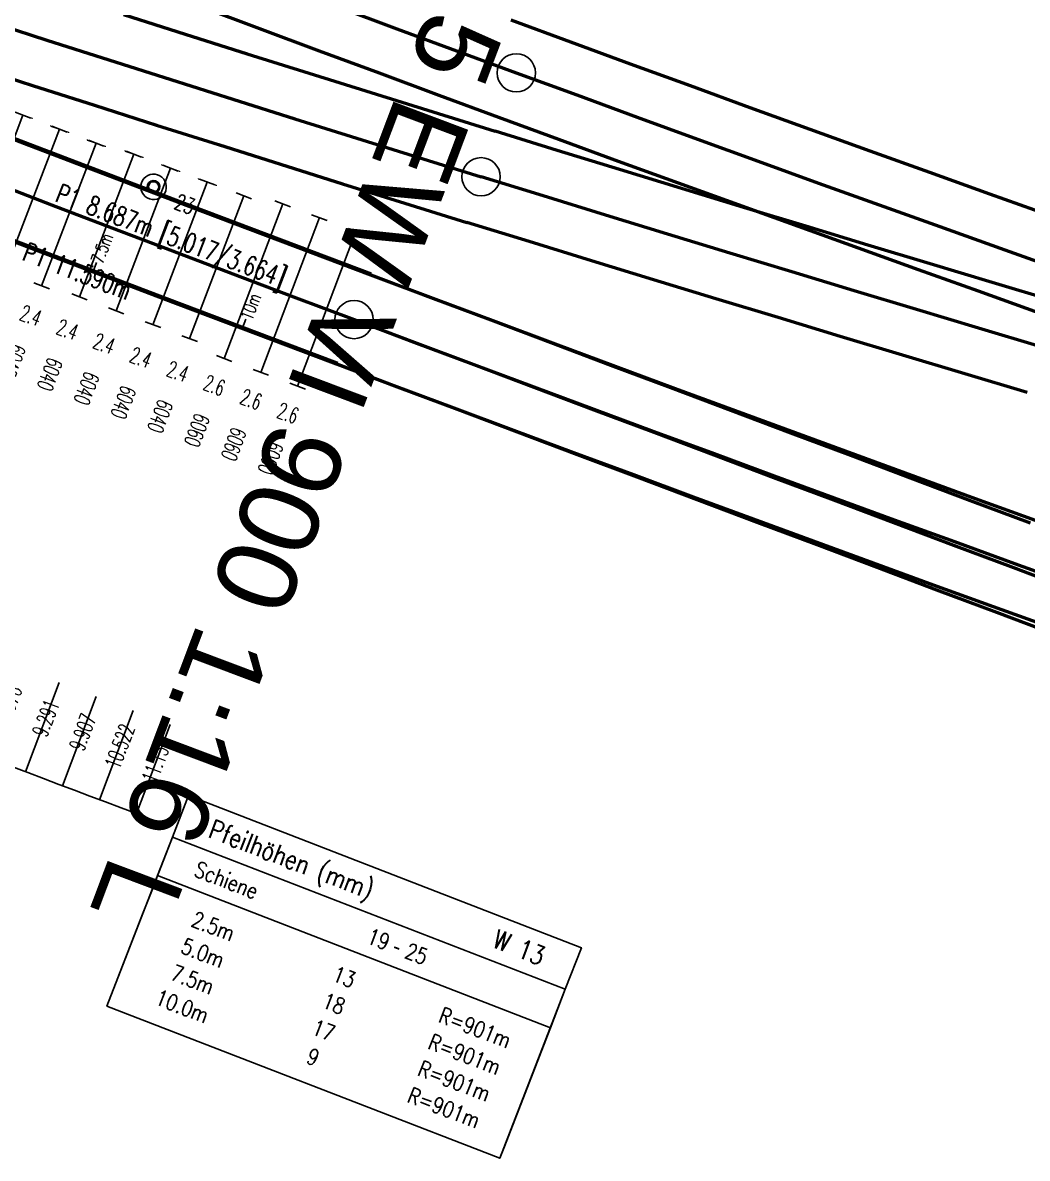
# Model space of a CAD drawing. Header units: millimetres. Extents: x 2688706 to 2690835, y 1254387 to 1255241.
# Drawn here: x 2689216.92 to 2689232.66, y 1254930.86 to 1254948.65 of the extents above; entities that cross this region are included whole.
import ezdxf
from ezdxf.enums import TextEntityAlignment as Align

# ---------------------------------------------------------------- set-up
doc = ezdxf.new("R2010")
doc.units = ezdxf.units.MM
doc.linetypes.add('STRICHPUNKT', pattern=[1, 0.5, -0.25, 0, -0.25])
for name, color, linetype in [('A-GL-0013-_____', 1, 'STRICHPUNKT'), ('BS-TR-B-Gleisstrang-LinieGeometrie', 7, 'Continuous'), ('BS-TR-B-Weiche-Kurzbezeichnung', 7, 'Continuous'), ('BS-TR-B-Weiche-PunktGeometrie', 7, 'Continuous'), ('BS-TR-N-Gleisstrang-LinieGeometrie', 7, 'Continuous'), ('D-TB-0013-_____', 7, 'Continuous'), ('L-GL-0013-_____', 2, 'Continuous'), ('L-ST-0013-_____', 7, 'Continuous'), ('S-ON-0013-_____', 7, 'Continuous'), ('T-DD-0013-_____', 7, 'Continuous'), ('T-MK-0013-_____', 1, 'Continuous'), ('T-SS-0013-_____', 7, 'Continuous'), ('T-ST', 7, 'Continuous')]:
    doc.layers.add(name, color=color, linetype=linetype)
doc.layers.add('T-LL-0013-_____', color=2, linetype='Continuous', lineweight=0)
doc.styles.add('R6', font='simplex.shx', dxfattribs={"width": 0.6})
doc.styles.add('R7', font='simplex.shx', dxfattribs={"width": 0.7})
doc.styles.add('R8', font='simplex.shx', dxfattribs={"width": 0.8})
doc.styles.get("Standard").update_dxf_attribs({"font": 'arial.ttf'})
doc.styles.add('Style-Arial', font='arial.ttf')

# ---------------------------------------------------------------- blocks, each defined once
blk = doc.blocks.new('WeiVlpSchwelleR')
at = {"color": 7}
for p, q in [((-0.4999999999999886, -0.1300000000000048), (-0.4999999999999886, 0.1299999999999719)), ((0.5000000000000153, -0.1300000000000075), (0.5000000000000082, 0.1299999999999692))]:
    blk.add_line(p, q, dxfattribs=at)
at = {"color": 0, "linetype": 'ByBlock', "lineweight": -2}
blk.add_line((0.5000000000000118, -1.201402631621339e-14), (-0.4999999999999868, 4.853087807381139e-15), dxfattribs=at)
at = {"style": 'R6', "width": 0.6}
blk.add_attdef('LAENGE', text='', height=0.25, rotation=90, dxfattribs=at).set_placement((1.229737067022978, 0.007106245459260857, 6e-06), align=Align.MIDDLE)
at = {"style": 'R6', "width": 0.6, "flags": 1}
for tag, p in [('WVP-SKML', (-3, -5.426215032855453e-14, 2e-06)), ('WVP-SKMR', (5, -5.426215032855453e-14, 2e-06))]:
    blk.add_attdef(tag, text='', height=0.25, rotation=180, dxfattribs=at).set_placement(p, align=Align.MIDDLE_CENTER)
for tag, rotation, p in [('VERKLINKS', 180, (-0.8611075787620777, -8.73603956063954e-05, 2e-06)), ('VERKRECHTS', 179.9999999999973, (0.8750000000000082, -5.459328261269093e-14, 2e-06))]:
    blk.add_attdef(tag, text='', height=0.25, rotation=rotation, dxfattribs=at).set_placement(p, align=Align.MIDDLE)
at = {"color": 1, "extrusion": (-1, 1.836970198721029e-16, 1.224646799147353e-16), "style": 'R6', "width": 0.6, "flags": 8}
blk.add_attdef('WVP-ANL', text='', height=0.25, rotation=270, dxfattribs=at).set_placement((1.829950611378862e-14, -6.12323399573665e-17, 0.4999999999999904), align=Align.MIDDLE)
at = {"style": 'R6', "width": 0.6, "flags": 1}
blk.add_attdef('VERSCHIEBUNG', text='', height=0.25, rotation=179.9999999999999, dxfattribs=at).set_placement((1.75503510535756, -5.395683899678261e-14, 2.000000000057511e-06), align=Align.MIDDLE_LEFT)
at = {"color": 1, "extrusion": (1, -1.83697019872103e-16, 3.374459510989179e-32), "style": 'R6', "width": 0.6, "flags": 8}
blk.add_attdef('WVP-ANR', text='', height=0.25, rotation=270, dxfattribs=at).set_placement((-1.90594986648479e-14, -7.137320858570557e-15, 0.5000000000000118), align=Align.MIDDLE)
at = {"style": 'R6', "width": 0.6}
blk.add_attdef('BEZEICHNUNG', text='', height=0.25, rotation=180, dxfattribs=at).set_placement((3.371428571428583, -5.426215032855453e-14, 2.000000000057511e-06), align=Align.MIDDLE_LEFT)
blk = doc.blocks.new('st_Isol6_a')
at = {"color": 0, "linetype": 'ByBlock', "lineweight": -2}
for radius in [0.2, 0.1, 0.08]:
    blk.add_circle((0, 0, 1), radius, dxfattribs=at)
at = {"layer": 'T-ST', "color": 0, "linetype": 'ByBlock', "lineweight": -2, "style": 'R7', "width": 0.7, "flags": 8}
blk.add_attdef('WVP-STNR', text='', height=0.25, dxfattribs=at).set_placement((0.55, 0), align=Align.MIDDLE)
blk = doc.blocks.new('WeiVlpAbstMarkeR')
blk.add_line((0, 0), (0.1500000000000004, -1.110223024625157e-16))
at = {"style": 'R7', "width": 0.7}
blk.add_attdef('ATTR', text='', height=0.2, dxfattribs=at).set_placement((0.1500000000000004, -1.110223024625157e-16), align=Align.MIDDLE_LEFT)
blk = doc.blocks.new('WeiVlpPfHoeTitel')
blk.add_lwpolyline([(-4.28612223837832e-17, -0.7), (0, 0), (6.6, 0), (6.6, -0.7)])
at = {"style": 'R8', "width": 0.8}
blk.add_attdef('ATTR1', (0.5, -0.5), '', height=0.3, dxfattribs=at)
blk.add_attdef('ATTR2', text='', height=0.3, dxfattribs=at).set_placement((6.1, -0.5000000000000011), align=Align.RIGHT)
blk = doc.blocks.new('WeiVlpPfHoeSub')
blk.add_lwpolyline([(6.6, 1.110223024625157e-16), (-3.979970649922726e-17, 1.110223024625157e-16), (-3.979970649922726e-17, -0.6499999999999999), (6.6, -0.6499999999999999)], close=True)
blk.add_text('-', height=0.25).set_placement((3.903069799587524, -0.45), align=Align.CENTER)
at = {"style": 'R8', "width": 0.8}
blk.add_attdef('ATTR1', text='', height=0.25, dxfattribs=at).set_placement((1.1, -0.45), align=Align.CENTER)
blk.add_attdef('ATTR2', text='', height=0.25, dxfattribs=at).set_placement((3.759308788601682, -0.45), align=Align.RIGHT)
blk.add_attdef('ATTR3', (4.054418269572249, -0.45), '', height=0.25, dxfattribs=at)
blk = doc.blocks.new('WeiVlpAbstLeer')
for points in [[(0, 0), (0, -0.2)], [(6.6, 1.110223024625157e-16), (6.6, -0.1999999999999999)]]:
    blk.add_lwpolyline(points)
blk.add_attdef('ATTR1', text='', height=0.1).set_placement((1.1, -0.15), align=Align.CENTER)
blk = doc.blocks.new('WeiVlpAbstZeile')
for points in [[(0, 0), (0, -0.45)], [(6.6, 1.110223024625157e-16), (6.6, -0.4499999999999999)]]:
    blk.add_lwpolyline(points)
at = {"style": 'R8', "width": 0.8}
for tag, p in [('ATTR1', (1.1, -0.35)), ('ATTR2', (3.3, -0.35)), ('ATTR3', (5.5, -0.35))]:
    blk.add_attdef(tag, text='', height=0.25, dxfattribs=at).set_placement(p, align=Align.CENTER)
blk = doc.blocks.new('Weiche-13')
at = {"layer": 'A-GL-0013-_____', "flags": 128}
for points in [[(345.43637, 10.70093, 0.006928306320745876), (364.76497, 11.79032)], [(345.46424, 8.97558, 0.005070943464862555), (363.71917, 8.97565)]]:
    blk.add_lwpolyline(points, format="xyb", dxfattribs=at)
at = {"layer": 'D-TB-0013-_____', "flags": 128}
blk.add_lwpolyline([(364, 0.3500000000000006), (364, -2.5), (370.6, -2.5), (370.6, 0.3500000000000006)], close=True, dxfattribs=at)
at = {"layer": 'L-GL-0013-_____', "lineweight": 70, "const_width": 0.07, "flags": 128}
for points in [[(355.0168605674243, 9.679432277022933, 0.002417256706003419), (363.711560904605, 9.725611400118282, 0.005070943464862577)], [(352.1293230268037, 8.182686421978419, 0.0008017409710536414), (355.0179925213484, 8.179432646259093, 0.002417140964552024), (363.7267790953947, 8.225688599881778, 0.002653769972562953)]]:
    blk.add_lwpolyline(points, format="xyb", dxfattribs=at)
at = {"layer": 'T-MK-0013-_____'}
for p, q in [((361.4793152723406, 0.4733776379150345), (361.4679374033522, 1.973334485326747)), ((362.0998511545043, 0.4782966375813312), (362.0874487153159, 1.978245363205703)), ((362.7203835318909, 0.483639504440635), (362.7069565282894, 1.983579408428219)), ((363.3409121149703, 0.4894062360003591), (363.3264605532204, 1.989336618505823))]:
    blk.add_line(p, q, dxfattribs=at)
at = {"layer": 'T-MK-0013-_____', "flags": 128}
blk.add_lwpolyline([(352.1082154295781, 0.4506271628752074, 0.0008017409710536703), (355.0216814196426, 0.4473454565687689, 0.002289362499598323), (363.3409121149704, 0.4894062360002377, 0.002289362499598323)], format="xyb", dxfattribs=at)
at = {"layer": 'D-TB-0013-_____'}
for name, p, values in [('WeiVlpPfHoeTitel', (364, 1.050000000000001), {'ATTR1': 'Pfeilhöhen (mm)', 'ATTR2': 'W 13'}), ('WeiVlpPfHoeSub', (364, 0.3500000000000005), {'ATTR1': 'Schiene ', 'ATTR2': '19', 'ATTR3': '25'}), ('WeiVlpAbstZeile', (364, -0.4999999999999991), {'ATTR1': '2.5m', 'ATTR2': '13', 'ATTR3': 'R=901m'}), ('WeiVlpAbstZeile', (364, -0.9499999999999993), {'ATTR1': '5.0m', 'ATTR2': '18', 'ATTR3': 'R=901m'}), ('WeiVlpAbstZeile', (364, -1.399999999999999), {'ATTR1': '7.5m', 'ATTR2': '17', 'ATTR3': 'R=901m'}), ('WeiVlpAbstZeile', (364, -1.85), {'ATTR1': '10.0m', 'ATTR2': '9', 'ATTR3': 'R=901m'})]:
    blk.add_blockref(name, p, dxfattribs=at).add_auto_attribs(values)
for p in [(364, -0.2999999999999989), (364, -2.3)]:
    blk.add_blockref('WeiVlpAbstLeer', p, dxfattribs=at)
at = {"layer": 'L-ST-0013-_____', "color": 7}
ref = blk.add_blockref('st_Isol6_a', (360.0408211243927, 9.695860996846148), dxfattribs=dict(at, rotation=0.3474127823984512))
ref.add_attrib('WVP-STNR', '23', dxfattribs={"layer": 'T-ST', "color": 0, "linetype": 'ByBlock', "lineweight": -2, "height": 0.25, "rotation": 0.3474127823984514, "style": 'R7', "width": 0.7}).set_placement((360.5908110137751, 9.699195899714892), align=Align.MIDDLE)
at = {"layer": 'S-ON-0013-_____'}
ref = blk.add_blockref('WeiVlpSchwelleR', (360.1854828408477, 8.946735283267003), dxfattribs=dict(at, xscale=2.4, rotation=270.3563328912069))
ref.add_attrib('BEZEICHNUNG', '6040', dxfattribs={"layer": 'T-SS-0013-_____', "height": 0.25, "rotation": 270.3563328912069, "style": 'R6', "width": 0.6}).set_placement((360.1994759105584, 6.696778796132065), align=Align.MIDDLE_LEFT)
ref.add_attrib('LAENGE', '2.4', dxfattribs={"layer": 'T-SS-0013-_____', "height": 0.25, "rotation": 0.3563328912069124, "style": 'R6', "width": 0.6}).set_placement((360.2028104621577, 7.1968210700725), align=Align.MIDDLE)
ref.add_attrib('WVP-SKMR', '8.061', dxfattribs={"layer": 'T-MK-0013-_____', "height": 0.25, "rotation": 90.3563328912069, "style": 'R6', "width": 0.6}).set_placement((360.2326369239192, 1.364793843998483), align=Align.MIDDLE_CENTER)
ref.add_attrib('WVP-ANL', 'Z', dxfattribs={"layer": 'T-SS-0013-_____', "color": 1, "extrusion": (-0.006219142093631847, 0.9999806609488102, 2.939152317953648e-16), "height": 0.3, "rotation": 270, "style": 'R6', "width": 0.6}).set_placement((-360.2341582133579, -2.323845942530334e-15, 7.906517564044739), align=Align.MIDDLE)
ref = blk.add_blockref('WeiVlpSchwelleR', (360.800231143525, 8.950768530357777), dxfattribs=dict(at, xscale=2.4, rotation=270.3954698203935))
ref.add_attrib('BEZEICHNUNG', '6040', dxfattribs={"layer": 'T-SS-0013-_____', "height": 0.25, "rotation": 270.3954698203935, "style": 'R6', "width": 0.6}).set_placement((360.8157610837446, 6.700822126338942), align=Align.MIDDLE_LEFT)
ref.add_attrib('LAENGE', '2.4', dxfattribs={"layer": 'T-SS-0013-_____', "height": 0.25, "rotation": 0.3954698203934765, "style": 'R6', "width": 0.6}).set_placement((360.8187540715799, 7.200866561350179), align=Align.MIDDLE)
ref.add_attrib('WVP-SKMR', '8.676', dxfattribs={"layer": 'T-MK-0013-_____', "height": 0.25, "rotation": 90.39546982039349, "style": 'R6', "width": 0.6}).set_placement((360.8525641988413, 1.368861069344573), align=Align.MIDDLE_CENTER)
ref.add_attrib('WVP-ANL', 'Z', dxfattribs={"layer": 'T-SS-0013-_____', "color": 1, "extrusion": (-0.006902195653177407, 0.9999761795638761, 2.939152317953649e-16), "height": 0.3, "rotation": 270, "style": 'R6', "width": 0.6}).set_placement((-360.8534166803084, -2.251461665510801e-15, 7.660241532083489), align=Align.MIDDLE)
ref = blk.add_blockref('WeiVlpSchwelleR', (361.414976547804, 8.955221691536735), dxfattribs=dict(at, xscale=2.4, rotation=270.43460674958))
ref.add_attrib('BEZEICHNUNG', '6040', dxfattribs={"layer": 'T-SS-0013-_____', "height": 0.25, "rotation": 270.43460674958, "style": 'R6', "width": 0.6}).set_placement((361.4320433512867, 6.705286420419281), align=Align.MIDDLE_LEFT)
ref.add_attrib('LAENGE', '2.4', dxfattribs={"layer": 'T-SS-0013-_____', "height": 0.25, "rotation": 0.4346067495800374, "style": 'R6', "oblique": 359.9999999999999, "width": 0.6}).set_placement((361.4346947739614, 7.205332783189462), align=Align.MIDDLE)
ref.add_attrib('WVP-SKMR', '9.291', dxfattribs={"layer": 'T-MK-0013-_____', "height": 0.25, "rotation": 90.43460674958004, "style": 'R6', "width": 0.6}).set_placement((361.4724885509475, 1.373351746362062), align=Align.MIDDLE_CENTER)
ref = blk.add_blockref('WeiVlpSchwelleR', (362.0297187668548, 8.960094764725909), dxfattribs=dict(at, xscale=2.6, rotation=270.4737436787666))
ref.add_attrib('BEZEICHNUNG', '6060', dxfattribs={"layer": 'T-SS-0013-_____', "height": 0.25, "rotation": 270.4737436787666, "style": 'R6', "width": 0.6}).set_placement((362.0483224256374, 6.710171676289351), align=Align.MIDDLE_LEFT)
ref.add_attrib('LAENGE', '2.6', dxfattribs={"layer": 'T-SS-0013-_____', "height": 0.25, "rotation": 0.4737436787665744, "style": 'R6', "width": 0.6}).set_placement((362.0503148108256, 7.210215968073766), align=Align.MIDDLE)
ref.add_attrib('WVP-SKMR', '9.907', dxfattribs={"layer": 'T-MK-0013-_____', "height": 0.25, "rotation": 90.47374367876657, "style": 'R6', "width": 0.6}).set_placement((362.0924096909912, 1.378265872955954), align=Align.MIDDLE_CENTER)
ref = blk.add_blockref('WeiVlpSchwelleR', (362.644457513851, 8.965387747651903), dxfattribs=dict(at, xscale=2.6, rotation=270.5128806079532))
ref.add_attrib('BEZEICHNUNG', '6060', dxfattribs={"layer": 'T-SS-0013-_____', "height": 0.25, "rotation": 270.5128806079532, "style": 'R6', "width": 0.6}).set_placement((362.6645980192532, 6.715477891670526), align=Align.MIDDLE_LEFT)
ref.add_attrib('LAENGE', '2.6', dxfattribs={"layer": 'T-SS-0013-_____', "height": 0.25, "rotation": 0.5128806079531397, "style": 'R6', "width": 0.6}).set_placement((362.6662488396123, 7.215523427734051), align=Align.MIDDLE)
ref.add_attrib('WVP-SKMR', '10.522', dxfattribs={"layer": 'T-MK-0013-_____', "height": 0.25, "rotation": 90.51288060795315, "style": 'R6', "width": 0.6}).set_placement((362.71232732973, 1.383603446833185), align=Align.MIDDLE_CENTER)
ref = blk.add_blockref('WeiVlpSchwelleR', (363.2591925019656, 8.971100637844984), dxfattribs=dict(at, xscale=2.599999999999999, rotation=270.5520175371398))
ref.add_attrib('BEZEICHNUNG', '6060', dxfattribs={"layer": 'T-SS-0013-_____', "height": 0.25, "rotation": 270.5520175371398, "style": 'R6', "width": 0.6}).set_placement((363.2808698445905, 6.721205064086674), align=Align.MIDDLE_LEFT)
ref.add_attrib('LAENGE', '2.6', dxfattribs={"layer": 'T-SS-0013-_____', "height": 0.25, "rotation": 0.5520175371397177, "style": 'R6', "width": 0.6}).set_placement((363.28217909935, 7.221251611116939), align=Align.MIDDLE)
ref.add_attrib('WVP-SKMR', '11.137', dxfattribs={"layer": 'T-MK-0013-_____', "height": 0.25, "rotation": 90.55201753713972, "style": 'R6', "width": 0.6}).set_placement((363.3322411779204, 1.389364465503637), align=Align.MIDDLE_CENTER)
ref = blk.add_blockref('WeiVlpSchwelleR', (357.7266407278878, 8.884801774446034), dxfattribs=dict(at, xscale=2.4, rotation=270.1997851744606))
ref.add_attrib('BEZEICHNUNG', '6045R', dxfattribs={"layer": 'T-SS-0013-_____', "height": 0.25, "rotation": 270.1997851744606, "style": 'R6', "width": 0.6}).set_placement((357.7343119123428, 6.684815148820992), align=Align.MIDDLE_LEFT)
ref.add_attrib('LAENGE', '2.4', dxfattribs={"layer": 'T-SS-0013-_____', "height": 0.25, "rotation": 0.1997851744606029, "style": 'R6', "width": 0.6}).set_placement((357.7388499500297, 7.184845286099389), align=Align.MIDDLE)
ref.add_attrib('WVP-SKMR', '5.600', dxfattribs={"layer": 'T-MK-0013-_____', "height": 0.25, "rotation": 90.19978517446059, "style": 'R6', "width": 0.6}).set_placement((357.7529043810305, 1.352759494320302), align=Align.MIDDLE_CENTER)
ref.add_attrib('WVP-ANL', 'Z', dxfattribs={"layer": 'T-SS-0013-_____', "color": 1, "extrusion": (-0.003486902025061765, 0.9999939207386552, 2.939152317953648e-16), "height": 0.2999999999999999, "rotation": 270, "style": 'R6', "width": 0.6}).set_placement((-357.7554464474489, -2.597443534266682e-15, 8.837390013441434), align=Align.MIDDLE)
ref = blk.add_blockref('WeiVlpSchwelleR', (358.3414319090028, 8.887155479079308), dxfattribs=dict(at, xscale=2.4, rotation=270.2389221036472))
ref.add_attrib('BEZEICHNUNG', '6045R', dxfattribs={"layer": 'T-SS-0013-_____', "height": 0.25, "rotation": 270.2389221036472, "style": 'R6', "width": 0.6}).set_placement((358.3506058326174, 6.687174606633933), align=Align.MIDDLE_LEFT)
ref.add_attrib('LAENGE', '2.4', dxfattribs={"layer": 'T-SS-0013-_____', "height": 0.25, "rotation": 0.2389221036471852, "style": 'R6', "width": 0.6}).set_placement((358.3548023145495, 7.187207727049063), align=Align.MIDDLE)
ref.add_attrib('WVP-SKMR', '6.215', dxfattribs={"layer": 'T-MK-0013-_____', "height": 0.25, "rotation": 90.23892210364718, "style": 'R6', "width": 0.6}).set_placement((358.3728404547341, 1.355132895978917), align=Align.MIDDLE_CENTER)
ref.add_attrib('WVP-ANL', 'Z', dxfattribs={"layer": 'T-SS-0013-_____', "color": 1, "extrusion": (-0.00416996527935605, 0.9999913056569888, 2.939152317953649e-16), "height": 0.3, "rotation": 270, "style": 'R6', "width": 0.6}).set_placement((-358.3753754954589, -2.525556826462303e-15, 8.592806881885906), align=Align.MIDDLE)
ref = blk.add_blockref('WeiVlpSchwelleR', (358.9562213389516, 8.88992912748136), dxfattribs=dict(at, xscale=2.400000000000001, rotation=270.2780590328338))
ref.add_attrib('BEZEICHNUNG', '6045R', dxfattribs={"layer": 'T-SS-0013-_____', "height": 0.25, "rotation": 270.2780590328338, "style": 'R6', "width": 0.6}).set_placement((358.9668979974452, 6.689955034687785), align=Align.MIDDLE_LEFT)
ref.add_attrib('LAENGE', '2.4', dxfattribs={"layer": 'T-SS-0013-_____', "height": 0.25, "rotation": 0.2780590328337491, "style": 'R6', "width": 0.6}).set_placement((358.9707529216648, 7.18999090493307), align=Align.MIDDLE)
ref.add_attrib('WVP-SKMR', '6.830', dxfattribs={"layer": 'T-MK-0013-_____', "height": 0.25, "rotation": 90.27805903283377, "style": 'R6', "width": 0.6}).set_placement((358.9927747626168, 1.357929755714196), align=Align.MIDDLE_CENTER)
ref.add_attrib('WVP-ANL', 'Z', dxfattribs={"layer": 'T-SS-0013-_____', "color": 1, "extrusion": (-0.004853026588018237, 0.9999882239971308, 2.939152317953649e-16), "height": 0.3, "rotation": 270, "style": 'R6', "width": 0.6}).set_placement((-358.9951373318805, -2.453545675897414e-15, 8.347800353557945), align=Align.MIDDLE)
ref = blk.add_blockref('WeiVlpSchwelleR', (359.5707319266028, 8.943121952146157), dxfattribs=dict(at, xscale=2.4, rotation=270.3171959620203))
ref.add_attrib('BEZEICHNUNG', '6040', dxfattribs={"layer": 'T-SS-0013-_____', "height": 0.25, "rotation": 270.3171959620203, "style": 'R6', "width": 0.6}).set_placement((359.5831881192755, 6.693156431685103), align=Align.MIDDLE_LEFT)
ref.add_attrib('LAENGE', '2.4', dxfattribs={"layer": 'T-SS-0013-_____', "height": 0.25, "rotation": 0.3171959620203225, "style": 'R6', "width": 0.6}).set_placement((359.5868642330831, 7.193196311243884), align=Align.MIDDLE)
ref.add_attrib('WVP-SKMR', '7.446', dxfattribs={"layer": 'T-MK-0013-_____', "height": 0.25, "rotation": 90.31719596202034, "style": 'R6', "width": 0.6}).set_placement((359.6127070154282, 1.361150072221734), align=Align.MIDDLE_CENTER)
ref.add_attrib('WVP-ANL', 'Z', dxfattribs={"layer": 'T-SS-0013-_____', "color": 1, "extrusion": (-0.00553608563234454, 0.9999846757605195, 2.939152317953649e-16), "height": 0.3, "rotation": 270, "style": 'R6', "width": 0.6}).set_placement((-359.6147316675442, -2.396105877760883e-15, 8.152370542773177), align=Align.MIDDLE)
at = {"layer": 'T-DD-0013-_____'}
for p, rotation, values in [((359.6332935948396, 8.193458704738646), 90.21244590172212, {'ATTR': '7.5m'}), ((362.1332317404098, 8.21093028853113), 90.21244590183987, {'ATTR': '10m'})]:
    blk.add_blockref('WeiVlpAbstMarkeR', p, dxfattribs=dict(at, rotation=rotation)).add_auto_attribs(values)
at = {"layer": 'T-LL-0013-_____', "style": 'R7', "width": 0.7}
for s, rotation, p in [('%%UP1 8.687m [5.017/3.664]', 0.3043053669485536, (360.5676741599905, 9.160983906362086)), ('P1 11.590m', 0.2124459017436375, (359.3994376324414, 8.107436216317272))]:
    blk.add_text(s, height=0.3, rotation=rotation, dxfattribs=at).set_placement(p, align=Align.MIDDLE_CENTER)

msp = doc.modelspace()

# ---------------------------------------------------------------- linework, layer by layer
at = {"layer": 'BS-TR-B-Gleisstrang-LinieGeometrie', "lineweight": 50}
for points in [[(2689205.68887408, 1254952.21798201, 453.94415), (2689206.6537552, 1254951.89061716, 453.947430307546), (2689207.61911276, 1254951.56465994, 453.950710615092), (2689208.5849447, 1254951.24011106, 453.953990922638), (2689209.55124897, 1254950.91697119, 453.957271230184), (2689210.51802352, 1254950.59524104, 453.9605515377299), (2689211.48526629, 1254950.27492128, 453.963831845276), (2689212.45297522, 1254949.95601259, 453.967112152822), (2689213.42114825, 1254949.63851566, 453.970392460368), (2689214.38978332, 1254949.32243116, 453.973672767914), (2689215.35887838, 1254949.00775976, 453.97695307546), (2689216.32843135, 1254948.69450213, 453.9801927921679), (2689217.29844019, 1254948.38265893, 453.983070761275), (2689218.26890282, 1254948.07223084, 453.985934846909), (2689219.23981718, 1254947.76321851, 453.988798932544), (2689220.2111812, 1254947.45562259, 453.991663018179), (2689221.18299283, 1254947.14944375, 453.994527103813), (2689222.15524999, 1254946.84468263, 453.997391189448), (2689223.12795061, 1254946.54133988, 454.000255275083), (2689224.10109262, 1254946.23941615, 454.003119360717)], [(2689205.09296422, 1254950.60482576, 454.0828597199859), (2689206.03486288, 1254950.22897389, 454.090433507282), (2689206.97718446, 1254949.85418358, 454.098007294577), (2689207.91992775, 1254949.48045532, 454.105581081873), (2689208.86309156, 1254949.10778958, 454.113154869169), (2689209.80667469, 1254948.73618683, 454.120728656465), (2689210.75067594, 1254948.36564754, 454.128302443761), (2689211.69509412, 1254947.99617219, 454.135876231057), (2689212.63992802, 1254947.62776125, 454.143450018352), (2689213.58517645, 1254947.26041517, 454.151023805648), (2689214.5308382, 1254946.89413444, 454.158597592944), (2689215.47691208, 1254946.5289195, 454.16617138024), (2689216.42339688, 1254946.16477084, 454.173697732832), (2689217.3702914, 1254945.8016889, 454.181115958758), (2689218.31759444, 1254945.43967415, 454.188413182445), (2689219.26530479, 1254945.07872706, 454.195589404203), (2689220.21342126, 1254944.71884807, 454.202644624338), (2689221.16194264, 1254944.36003765, 454.209578843151), (2689222.11086773, 1254944.00229624, 454.21639206094)], [(2689221.84544104, 1254948.90720491, 453.843784637736), (2689222.78066338, 1254948.56008599, 453.850797876573), (2689223.71628448, 1254948.21404337, 453.857811115409), (2689224.65230312, 1254947.86907749, 453.864824354246)], [(2689224.65230312, 1254947.86907749, 453.864824354246), (2689225.59894901, 1254947.52143835, 453.871914201021), (2689226.54599862, 1254947.17490055, 453.879004047797), (2689227.49345067, 1254946.82946455, 453.886093894572), (2689228.44130388, 1254946.48513083, 453.893183741348), (2689229.38955696, 1254946.14189984, 453.900273588123), (2689230.33820863, 1254945.79977206, 453.907363434899), (2689231.28725761, 1254945.45874794, 453.914453281674), (2689232.23670261, 1254945.11882794, 453.92154312845), (2689233.18654235, 1254944.78001254, 453.928632975225)], [(2689232.87273, 1254943.57526, 454.02888), (2689231.89671991, 1254943.86669878, 454.0260265017041), (2689230.92105289, 1254944.15928403, 454.023163429377), (2689229.94573029, 1254944.45301533, 454.0203003570491), (2689228.97075345, 1254944.74789229, 454.017437284722), (2689227.99612371, 1254945.04391449, 454.014574212395), (2689227.02184243, 1254945.34108153, 454.011711140068), (2689226.04791095, 1254945.63939299, 454.00884806774), (2689225.07433062, 1254945.93884847, 454.005984995413), (2689224.10110276, 1254946.23944756, 454.003121923086)], [(2689222.11076, 1254944.00201, 454.2164), (2689223.0499093, 1254943.64865319, 454.2230633507129), (2689223.98905861, 1254943.29529638, 454.229690867667), (2689224.92820791, 1254942.94193957, 454.236282550886), (2689225.86735721, 1254942.58858276, 454.242838400392), (2689226.80650651, 1254942.23522595, 454.249358416213), (2689227.74565582, 1254941.88186914, 454.255842598373), (2689228.68480512, 1254941.52851233, 454.262290946896), (2689229.62395442, 1254941.17515552, 454.26870346181), (2689230.56310372, 1254940.82179872, 454.275080143136), (2689231.50225303, 1254940.46844191, 454.281420990902), (2689232.44140233, 1254940.1150851, 454.287726005127), (2689233.38055163, 1254939.76172829, 454.293995185839)], [(2689222.11086773, 1254944.00229624, 454.21639206094), (2689223.04988231, 1254943.64949246, 454.223012242367), (2689223.98928952, 1254943.29773548, 454.229514037491), (2689224.92908821, 1254942.94702575, 454.235897446585), (2689225.8692772, 1254942.5973637, 454.242162469917), (2689226.80985532, 1254942.24874976, 454.248309107746), (2689227.75082141, 1254941.90118437, 454.254337360331), (2689228.6921743, 1254941.55466796, 454.2602472279229), (2689229.63391282, 1254941.20920096, 454.266038710769), (2689230.5760358, 1254940.8647838, 454.271711809111), (2689231.51854207, 1254940.52141691, 454.277266523186), (2689232.46143045, 1254940.17910071, 454.282702853226), (2689233.40469978, 1254939.83783563, 454.28802079946)]]:
    msp.add_polyline3d(points, dxfattribs=at)
at = {"layer": 'BS-TR-B-Weiche-PunktGeometrie', "lineweight": 25}
for centre in [(2689224.65219, 1254947.86877, 453.864824354246), (2689224.1011, 1254946.23944, 454.003119343157), (2689222.11076, 1254944.00201, 454.21639206094)]:
    msp.add_circle(centre, 0.3, dxfattribs=at)
at = {"layer": 'BS-TR-N-Gleisstrang-LinieGeometrie', "color": 1, "lineweight": 50, "true_color": 0xff0000}
for points in [[(2689211.23118805, 1254948.9804389, 454.070188198874), (2689212.16384292, 1254948.6158279, 454.077674243768), (2689213.09690324, 1254948.25225575, 454.0851602886621), (2689214.03036786, 1254947.88972289, 454.092646333557), (2689214.96423563, 1254947.52822978, 454.1004012740351), (2689215.89850538, 1254947.16777686, 454.108487028418), (2689216.83317596, 1254946.80836459, 454.116414699171), (2689217.76824621, 1254946.4499934, 454.124184286886), (2689218.70371496, 1254946.09266374, 454.131795792145), (2689219.63958106, 1254945.73637606, 454.139249215518), (2689220.57584335, 1254945.38113079, 454.146544557559), (2689221.51250067, 1254945.02692838, 454.153681818816), (2689222.44955185, 1254944.67376927, 454.160660999823), (2689223.38699574, 1254944.32165389, 454.1674821011), (2689224.32483116, 1254943.97058268, 454.174145123156), (2689225.26305696, 1254943.62055608, 454.180650066492), (2689226.20167197, 1254943.27157452, 454.186996931593), (2689227.14067504, 1254942.92363843, 454.1931857189321), (2689228.08006498, 1254942.57674825, 454.199216428975), (2689229.01984065, 1254942.2309044, 454.20508906217), (2689229.96000088, 1254941.88610731, 454.210803618956), (2689230.90054449, 1254941.54235742, 454.2163600997609), (2689231.84147032, 1254941.19965514, 454.221758505), (2689232.78277721, 1254940.85800091, 454.227022283573)], [(2689213.18871691, 1254948.92796962, 454.029939462684), (2689214.15838864, 1254948.61154685, 454.033067444659), (2689215.12852084, 1254948.29653869, 454.036168817903), (2689216.09911145, 1254947.98294582, 454.039243582422), (2689217.07015841, 1254947.67076889, 454.042291738223), (2689218.04165965, 1254947.36000858, 454.045313285315), (2689219.0136131, 1254947.05066555, 454.0483082236991), (2689219.986016701, 1254946.74274045, 454.051276553382), (2689220.95886838, 1254946.43623394, 454.054218274375), (2689221.93216607, 1254946.13114667, 454.057133386676), (2689222.90590769, 1254945.82747929, 454.060021890299), (2689223.88009118, 1254945.52523245, 454.06288698219)], [(2689219.69336665, 1254948.91233274, 453.88942535716), (2689220.62900865, 1254948.56257709, 453.896441816766), (2689221.56505261, 1254948.21389865, 453.903458276372), (2689222.50149731, 1254947.86629788, 453.910474735978), (2689223.4383415, 1254947.51977525, 453.917491195584), (2689224.37558394, 1254947.17433122, 453.924507655191), (2689225.31322338, 1254946.82996624, 453.931524114797), (2689226.25125859, 1254946.48668077, 453.938540574403), (2689227.18968831, 1254946.14447526, 453.945557034009), (2689228.12851132, 1254945.80335017, 453.952573493615), (2689229.06772636, 1254945.46330594, 453.959589953221), (2689230.00733219, 1254945.12434304, 453.966606412828), (2689230.94732756, 1254944.78646191, 453.973622872434), (2689231.88771124, 1254944.44966299, 453.98063933204), (2689232.82848197, 1254944.11394673, 453.987655791646)], [(2689218.49615962, 1254948.78444874, 453.925701769121), (2689219.46603503, 1254948.47576709, 453.928697325042), (2689220.43635962, 1254948.16850034, 453.931666317982), (2689221.40713134, 1254947.86264914, 453.934608747946), (2689222.3783481, 1254947.55821415, 453.937524614947), (2689223.35000786, 1254947.25519601, 453.940413918984), (2689224.32210854, 1254946.95359538, 453.943279865208)], [(2689224.56494096, 1254948.6978617, 453.802412204475), (2689225.50149427, 1254948.35346884, 453.809433596048), (2689226.43844366, 1254948.01015504, 453.816454987621), (2689227.3757879, 1254947.66792074, 453.823476379194), (2689228.31352574, 1254947.32676641, 453.830497770767), (2689229.25165593, 1254946.98669249, 453.83751916234), (2689230.19017724, 1254946.64769943, 453.844540553913), (2689231.12908841, 1254946.30978769, 453.851561945486), (2689232.06838821, 1254945.97295771, 453.858583337059), (2689233.00807538, 1254945.63720995, 453.865604728632)], [(2689233.08621055, 1254944.29172776, 453.969072308187), (2689232.11104213, 1254944.58291549, 453.966210299641), (2689231.13621646, 1254944.87524864, 453.963348291095), (2689230.1617349, 1254945.16872679, 453.960486282549), (2689229.18759878, 1254945.46334954, 453.957624274003), (2689228.21380945, 1254945.75911649, 453.954762265457), (2689227.24036826, 1254946.05602722, 453.951900256911), (2689226.26727654, 1254946.35408134, 453.949038248365), (2689225.29453564, 1254946.65327841, 453.946176239819), (2689224.32214691, 1254946.95361805, 453.943314231273)], [(2689232.65924945, 1254942.85879224, 454.088687691813), (2689231.68239769, 1254943.15048207, 454.085825683267), (2689230.70588932, 1254943.44331942, 454.082963674721), (2689229.72972567, 1254943.73730387, 454.080101666175), (2689228.75390811, 1254944.03243503, 454.077239657629), (2689227.77843797, 1254944.32871249, 454.074377649083), (2689226.80331661, 1254944.62613583, 454.071515640537), (2689225.82854537, 1254944.92470465, 454.068653631991), (2689224.85412559, 1254945.22441853, 454.065791623445), (2689223.88005862, 1254945.52527707, 454.062929614899)], [(2689216.18451029, 1254945.45557336, 454.232228505755), (2689217.11913087, 1254945.09722338, 454.239145176278), (2689218.05414907, 1254944.73991218, 454.245976714998), (2689218.98956375, 1254944.3836402, 454.252723122062), (2689219.92537374, 1254944.02840789, 454.259384397618), (2689220.8615779, 1254943.67421569, 454.265960541809), (2689221.79817506, 1254943.32106402, 454.27245155478), (2689222.73516407, 1254942.96895333, 454.278857436669), (2689223.67254377, 1254942.61788405, 454.285178187618), (2689224.610313, 1254942.26785662, 454.291413807761), (2689225.54847061, 1254941.91887147, 454.2975642972351), (2689226.48701544, 1254941.57092902, 454.303629656174), (2689227.42594633, 1254941.22402971, 454.309609884708), (2689228.36526211, 1254940.87817397, 454.315504982969), (2689229.30496163, 1254940.53336222, 454.321314951083), (2689230.24504374, 1254940.18959488, 454.327032056877), (2689231.18550726, 1254939.8468724, 454.3326267985599), (2689232.12635104, 1254939.50519518, 454.338096293199), (2689233.06757391, 1254939.16456364, 454.34344054105)], [(2689222.37413567, 1254944.70200804, 454.160556321293), (2689223.31328497, 1254944.34865123, 454.167186143348), (2689224.25243427, 1254943.99529442, 454.173786174632), (2689225.19158358, 1254943.64193761, 454.18035641516), (2689226.13073288, 1254943.2885808, 454.186896864951), (2689227.06988218, 1254942.93522399, 454.193407524021), (2689228.00903148, 1254942.58186718, 454.199888392391), (2689228.94818079, 1254942.22851038, 454.206339470078), (2689229.88733009, 1254941.87515357, 454.212760757091), (2689230.82647939, 1254941.52179676, 454.219152253458), (2689231.76562869, 1254941.16843995, 454.225513959189), (2689232.704778, 1254940.81508314, 454.231845874299)], [(2689221.84738433, 1254943.30201196, 454.272243678707), (2689222.78653364, 1254942.94865515, 454.278873500762), (2689223.72568294, 1254942.59529834, 454.285473532045), (2689224.66483224, 1254942.24194153, 454.292043772574), (2689225.60398154, 1254941.88858472, 454.298584222365), (2689226.54313085, 1254941.53522791, 454.305094881435), (2689227.48228015, 1254941.1818711, 454.311575749805), (2689228.42142945, 1254940.82851429, 454.318026827491), (2689229.36057875, 1254940.47515748, 454.324448114505), (2689230.29972806, 1254940.12180067, 454.330839610871), (2689231.23887736, 1254939.76844386, 454.337201316602), (2689232.17802666, 1254939.41508705, 454.343533231713), (2689233.11717596, 1254939.06173025, 454.349835356226)]]:
    msp.add_polyline3d(points, dxfattribs=at)

# ---------------------------------------------------------------- block references
at = {"extrusion": (0.02521914971924821, 0.07637716214611351, 0.9967600130372128), "rotation": 177.079007424015}
msp.add_blockref('Weiche-13', (-2159774.707844734, -2028227.107873932, 164121.6433078382), dxfattribs=at)

# ---------------------------------------------------------------- texts
at = {"layer": 'BS-TR-B-Weiche-Kurzbezeichnung', "lineweight": 50, "style": 'Style-Arial'}
msp.add_text('BSD 15 EW VI 900 1:16 L', height=1.25, rotation=249.37601478955, dxfattribs=at).set_placement((2689225.06889602, 1254953.63640242, 454.21639206094))

doc.saveas('drawing.dxf')
